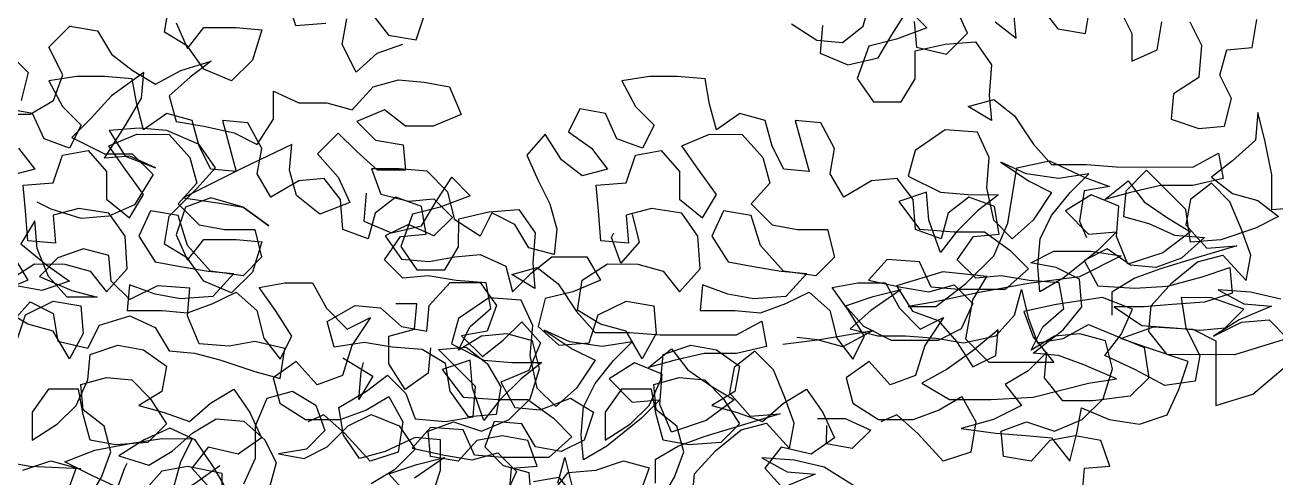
# Model space of a CAD drawing. Header units: inches. Extents: x 350994 to 353538, y 1581369 to 1583842.
# Drawn here: x 351496.306 to 351497.186, y 1583582.415 to 1583582.733 of the extents above; entities that cross this region are included whole.
import ezdxf

# ---------------------------------------------------------------- set-up
doc = ezdxf.new("R2010")
doc.units = ezdxf.units.IN
doc.header["$MEASUREMENT"] = 0
doc.linetypes.add('1', pattern=[0])
doc.layers.add('FOREST', color=96, linetype='Continuous')
doc.layers.add('TREE', color=81, linetype='1')

# ---------------------------------------------------------------- blocks, each defined once
blk = doc.blocks.new('TREE_4')
at = {"color": 94}
for points in [[(400, 8118), (414.4, 8086.1), (434.7, 8112.2), (475.2, 8112.1), (507, 8109.2), (495.4, 8071.6), (469.3, 8045.6), (434.7, 8060.1), (414.4, 8089), (385.6, 8106.4), (391.4, 8141.1)], [(194.6, 7743.8), (217.8, 7769.8), (246.7, 7755.3), (252.4, 7720.6), (290, 7711.9), (304.5, 7740.8), (342.1, 7752.3), (373.9, 7737.8), (391.2, 7708.9), (423, 7706), (454.8, 7697.3), (498.2, 7682.8), (530, 7674.1), (535.8, 7711.7), (498.2, 7720.4), (466.4, 7714.6), (428.8, 7717.6), (414.4, 7752.3), (417.3, 7787), (376.8, 7789.9), (342.1, 7772.6), (319, 7795.7), (316.1, 7827.5), (284.4, 7836.2), (252.5, 7824.7), (229.4, 7801.6), (269.8, 7784.2), (301.6, 7775.5), (264.1, 7775.5), (240.9, 7801.6), (226.5, 7836.3), (223.7, 7871), (206.3, 7842.1), (238.1, 7816), (267, 7795.8), (232.3, 7784.2), (200.5, 7790)], [(186.3, 8085), (215.2, 8056), (206.5, 8021.3)], [(174.6, 8004), (218, 8004), (246.9, 8021.3), (258.5, 8053.1), (241.2, 8087.8), (267.3, 8113.8), (301.9, 8108), (319.3, 8079.1), (345.3, 8058.8), (374.2, 8041.4), (406, 8058.7), (443.6, 8070.3), (417.5, 8050.1), (391.5, 8027), (400.1, 7995.1), (434.8, 7989.3), (472.4, 7980.6), (501.3, 7966.1), (521.6, 7997.9), (521.6, 8032.6), (553.4, 8018.1), (588.1, 8018.1), (619.9, 8009.4), (645.9, 8038.3), (677.8, 8046.9), (709.6, 8044), (741.4, 8038.2), (755.8, 8003.5), (721.1, 7989.1), (686.4, 7989.1), (660.4, 8009.4), (625.7, 7994.9), (648.8, 7971.8), (683.5, 7966), (686.3, 7934.2), (651.6, 7934.2), (625.6, 7957.4), (602.5, 7980.5), (576.5, 7954.5), (602.5, 7925.6), (616.9, 7893.7), (579.3, 7879.3), (550.4, 7902.5), (541.8, 7934.3), (544.7, 7966.1), (483.9, 7937.2), (408.7, 7899.7), (449.2, 7893.9), (483.9, 7888.1), (515.7, 7864.9), (483.9, 7888.1), (443.4, 7899.7), (411.6, 7888.2), (400, 7853.5), (414.4, 7821.7), (434.7, 7847.7), (475.2, 7847.6), (507, 7844.7), (495.4, 7807.1), (469.3, 7781.1), (434.7, 7795.6), (414.4, 7824.5), (385.6, 7841.9), (391.4, 7876.6), (426.1, 7911.3), (449.2, 7937.3), (429, 7966.2), (388.6, 7983.6), (353.9, 7986.5), (316.3, 7983.7), (336.5, 7951.8), (374.1, 7937.3), (342.3, 7951.8), (310.5, 7949), (336.5, 7989.4), (356.8, 8024.1), (359.7, 8055.9), (319.2, 8027), (293.2, 7998.1), (270, 7975), (310.5, 7954.7), (345.2, 7954.7), (371.2, 7928.7), (348, 7891.1), (316.2, 7876.7), (281.5, 7873.8), (243.9, 7885.4), (226.6, 7894.1)], [(1207.1, 8114.9), (1204.1, 8080.2), (1238.8, 8065.7), (1276.4, 8074.4), (1293.8, 8103.3), (1314.1, 8135.1), (1337.2, 8111.9), (1299.6, 8097.5), (1264.9, 8088.8), (1250.4, 8048.4), (1270.6, 8019.4), (1305.3, 8019.4), (1322.6, 8048.3), (1322.7, 8083), (1360.3, 8091.6), (1397.9, 8094.5), (1418.1, 8065.6), (1415.1, 8028), (1418, 7996.2), (1389.1, 8013.6), (1420.9, 8022.2), (1446.9, 8001.9), (1470, 7967.2), (1493.1, 7941.2), (1536.5, 7941.1), (1574.1, 7938.2), (1669.5, 7938.1), (1701.3, 7955.4), (1707.1, 7923.6), (1669.5, 7915), (1629, 7915), (1591.4, 7906.4), (1559.6, 7897.7), (1588.5, 7920.8), (1608.7, 7894.8), (1637.6, 7874.5), (1666.5, 7857.2), (1631.8, 7831.2), (1588.4, 7816.8), (1574, 7851.5), (1576.9, 7889.1), (1542.3, 7903.5), (1510.4, 7883.3), (1539.3, 7854.4), (1574, 7857.3), (1550.9, 7834.1), (1507.5, 7799.5), (1478.5, 7782.2), (1475.7, 7814), (1478.6, 7848.7), (1493.1, 7877.6), (1516.2, 7906.5), (1539.4, 7929.6), (1501.8, 7923.8), (1461.3, 7929.6), (1429.5, 7944.1), (1464.2, 7921), (1493.1, 7906.5), (1469.9, 7871.8), (1443.9, 7848.7), (1420.8, 7871.8), (1412.2, 7912.3), (1415.1, 7949.9), (1400.7, 7981.7), (1360.2, 7984.7), (1322.6, 7958.7), (1313.9, 7926.9), (1354.3, 7906.6), (1389, 7903.7), (1426.6, 7903.6), (1400.6, 7883.4), (1374.5, 7857.4), (1354.3, 7831.4), (1339.8, 7871.9), (1337, 7906.6), (1302.3, 7895.1), (1328.3, 7860.4), (1371.6, 7857.4), (1409.2, 7857.4), (1441, 7834.2), (1464.1, 7811.1), (1435.2, 7785.1), (1377.3, 7785.1), (1342.6, 7788.1), (1328.2, 7819.9), (1287.7, 7822.8), (1264.6, 7796.8), (1305.1, 7788.1), (1339.8, 7782.3), (1371.6, 7790.9), (1394.7, 7767.8), (1380.2, 7736), (1351.3, 7721.6), (1293.4, 7721.6), (1258.8, 7739), (1235.6, 7765), (1270.4, 7776.6), (1305.1, 7785.2), (1267.4, 7759.2), (1241.4, 7736.1), (1276.1, 7727.4), (1310.8, 7727.4), (1348.4, 7724.5), (1383.1, 7718.6), (1423.5, 7727.3), (1446.7, 7753.3), (1455.4, 7785.1), (1464, 7750.4), (1475.6, 7718.6), (1507.4, 7724.3), (1539.2, 7741.6), (1608.6, 7712.7), (1614.3, 7675.1), (1591.2, 7652), (1544.9, 7646.2), (1507.3, 7646.2), (1484.2, 7675.2), (1487.1, 7707), (1464, 7683.9), (1435.1, 7666.6), (1455.3, 7640.5), (1420.6, 7623.2), (1380.1, 7611.7), (1423.4, 7605.8), (1461, 7602.9), (1492.8, 7600), (1515.9, 7571.1), (1524.6, 7605.8), (1530.4, 7637.6), (1565.1, 7623.1), (1602.7, 7617.2), (1637.4, 7628.8), (1651.9, 7660.6), (1663.5, 7695.3), (1611.5, 7712.7), (1579.7, 7724.2), (1620.2, 7738.7), (1669.3, 7735.7), (1698.2, 7721.2), (1698.1, 7640.3), (1744.4, 7654.7), (1782, 7686.5)], [(1779.2, 7773.2), (1741.6, 7781.9), (1701.2, 7784.9), (1733, 7767.5), (1767.6, 7764.6), (1727.2, 7747.2), (1695.3, 7727), (1730, 7744.3), (1764.7, 7747.2), (1787.8, 7724.1), (1721.3, 7703.9), (1637.5, 7704), (1614.4, 7732.9), (1617.3, 7764.7), (1643.3, 7793.6), (1675.2, 7819.6), (1707, 7828.2), (1735.9, 7796.4), (1741.7, 7828.2), (1730.1, 7860), (1715.7, 7894.7), (1692.6, 7917.9), (1666.6, 7897.6), (1660.8, 7865.8), (1686.8, 7836.9), (1724.3, 7839.8), (1675.2, 7825.4), (1628.9, 7810.9), (1597.1, 7799.4), (1568.2, 7782.1), (1568.1, 7753.2)], [(637.2, 7905.3), (634.2, 7870.6), (668.9, 7856.1), (706.5, 7864.8), (723.9, 7893.7), (744.1, 7925.4), (767.3, 7902.3), (729.7, 7887.9), (695, 7879.2), (680.5, 7838.8), (700.7, 7809.8), (735.4, 7809.8), (752.7, 7838.7), (752.8, 7873.4), (790.4, 7882), (828, 7884.9), (848.2, 7856), (845.2, 7818.4), (848.1, 7786.6), (819.2, 7803.9), (851, 7812.6), (877, 7792.3), (900.1, 7757.6), (923.2, 7731.6), (966.6, 7731.5), (1004.2, 7728.6), (1099.6, 7728.5), (1131.4, 7745.8), (1137.2, 7714), (1099.6, 7705.4), (1059.1, 7705.4), (1021.5, 7696.8), (989.7, 7688.1), (1018.6, 7711.2), (1038.8, 7685.2), (1067.7, 7664.9), (1096.6, 7647.5), (1061.9, 7621.6), (1018.5, 7607.1), (1004.1, 7641.9), (1007, 7679.4), (972.3, 7693.9), (940.5, 7673.7), (969.4, 7644.8), (1004.1, 7647.6), (981, 7624.5), (937.6, 7589.9), (908.6, 7572.5), (905.8, 7604.4), (908.7, 7639), (923.2, 7667.9), (946.3, 7696.8), (969.5, 7719.9), (931.9, 7714.2), (891.4, 7720), (859.6, 7734.5), (894.3, 7711.3), (923.2, 7696.9), (900, 7662.2), (874, 7639.1), (850.9, 7662.2), (842.2, 7702.7), (845.2, 7740.3), (830.7, 7772.1), (790.3, 7775), (752.7, 7749.1), (744, 7717.3), (784.4, 7697), (819.1, 7694.1), (856.7, 7694), (830.7, 7673.8), (804.6, 7647.8), (784.3, 7621.8), (769.9, 7662.3), (767.1, 7697), (732.4, 7685.5), (758.4, 7650.8), (801.7, 7647.8), (839.3, 7647.8), (871.1, 7624.6), (894.2, 7601.5), (865.3, 7575.5), (807.4, 7575.5), (772.7, 7578.5), (758.3, 7610.3), (717.8, 7613.2), (694.7, 7587.2), (735.2, 7578.5), (769.8, 7572.7), (801.7, 7581.3), (824.8, 7558.2), (810.3, 7526.4)], [(688.9, 7529.4), (665.7, 7555.4), (700.5, 7567), (735.2, 7575.6), (697.5, 7549.6)], [(876.8, 7543.7), (885.5, 7575.5), (894.1, 7540.8)], [(1255.6, 7534.6), (1209.3, 7563.6), (1171.7, 7572.3), (1131.3, 7575.2), (1163.1, 7557.9), (1197.7, 7554.9), (1157.3, 7537.6)], [(1044.5, 7523.3), (1047.4, 7555.1), (1073.4, 7584), (1105.3, 7610), (1137.1, 7618.6), (1166, 7586.8), (1171.8, 7618.6), (1160.2, 7650.4), (1145.8, 7685.1), (1122.7, 7708.2), (1096.7, 7688), (1090.9, 7656.2), (1116.9, 7627.3), (1154.4, 7630.1), (1105.3, 7615.7), (1059, 7601.3), (1027.2, 7589.8), (998.3, 7572.5), (998.2, 7543.6)], [(969.6, 7879), (978.3, 7844.3), (955.1, 7818.3), (943.6, 7850.1), (946.5, 7855.9)], [(1157.4, 7716.9), (1200.8, 7722.6), (1270.2, 7734.1), (1232.6, 7713.9), (1200.8, 7722.6), (1174.8, 7725.5)], [(608.1, 7700), (645.6, 7676.9), (628.2, 7648), (631.2, 7682.7), (634.1, 7694.2)], [(1200.7, 7624.3), (1235.4, 7624.3), (1267.2, 7609.8), (1244, 7586.7), (1212.2, 7592.5), (1212.3, 7615.6)], [(281.2, 7561.6), (217.6, 7564.5), (185.8, 7570.3)], [(339, 7532.6), (295.7, 7552.9), (261, 7570.2), (298.6, 7584.7), (344.8, 7593.3), (382.4, 7599.1), (420, 7599), (405.5, 7570.1), (396.8, 7538.3)], [(457.5, 7518), (457.6, 7555.6), (414.2, 7564.3), (382.4, 7558.6), (359.2, 7532.6)], [(1490.8, 6476.1), (1458.9, 6464.5), (1432.9, 6441.4), (1415.6, 6476.1), (1421.4, 6507.9)], [(1453.2, 6513.7), (1473.4, 6487.6), (1508.1, 6481.8), (1519.7, 6516.5)], [(1395.4, 6502.2), (1357.8, 6499.3), (1346.2, 6536.9)], [(1976.5, 6501.6), (2008.3, 6481.4), (2040.1, 6478.5), (2066.1, 6498.7), (2074.8, 6530.5)], [(2129.8, 6504.4), (2132.6, 6472.6), (2170.2, 6463.9), (2196.2, 6489.9), (2181.8, 6521.7)], [(2231, 6504.3), (2257, 6484), (2254.1, 6515.8)], [(2288.8, 6521.6), (2309, 6495.6), (2343.7, 6489.7), (2349.5, 6524.4)], [(2387.1, 6518.6), (2401.5, 6489.7), (2401.5, 6455), (2433.3, 6469.4), (2439.1, 6504.1)], [(2473.8, 6504.1), (2488.3, 6475.2), (2485.3, 6434.7), (2453.5, 6414.5), (2450.6, 6382.7), (2485.3, 6371.1), (2517.1, 6373.9), (2525.8, 6408.6), (2511.4, 6437.5), (2520.1, 6469.3), (2551.9, 6472.2), (2557.7, 6506.9)], [(1017, 5944.6), (1051.7, 5956.2), (1083.5, 5947.5), (1071.9, 5915.7)], [(1097.9, 5907), (1115.3, 5935.9), (1126.9, 5967.7), (1118.3, 5999.5), (1092.3, 6019.8), (1089.4, 6051.6), (1121.2, 6060.2), (1153, 6057.3), (1176.1, 6034.1), (1196.3, 6002.3), (1173.2, 5979.2), (1132.7, 5976.3), (1100.9, 5982.2), (1092.2, 6014), (1086.5, 6045.8), (1048.9, 6045.8), (1028.6, 6016.9), (1028.6, 5982.2), (1060.4, 6002.4), (1083.6, 6025.5), (1098.1, 6057.3), (1101, 6089.1), (1135.7, 6100.7), (1167.5, 6094.9), (1196.4, 6074.6), (1190.6, 6042.8), (1161.6, 6025.5), (1193.4, 6016.8), (1225.2, 6005.2), (1251.3, 6028.3), (1280.2, 6045.6), (1300.4, 6016.7), (1314.9, 5984.9), (1285.9, 5964.6), (1248.3, 5973.3), (1228.1, 5947.3), (1251.2, 5921.3)], [(1624.2, 5912.3), (1627.1, 5947), (1658.9, 5949.8), (1647.3, 5981.7), (1615.5, 5987.5), (1583.7, 5981.7), (1560.6, 5955.7), (1525.9, 5961.5), (1523, 5993.3), (1554.8, 6004.9), (1589.5, 5993.3), (1624.2, 6007.7), (1650.3, 6033.7), (1661.9, 6071.3), (1653.2, 6106), (1621.4, 6114.7), (1589.6, 6111.8), (1560.7, 6094.5), (1575.2, 6123.4), (1601.2, 6146.5), (1595.5, 6178.3), (1557.9, 6181.2), (1523.2, 6187.1), (1491.4, 6184.2), (1468.3, 6207.3), (1488.6, 6236.2), (1520.4, 6239.1), (1514.6, 6273.8), (1482.8, 6285.4), (1456.8, 6265.2), (1448.1, 6233.4), (1416.3, 6245), (1413.4, 6282.6), (1393.2, 6308.6), (1361.4, 6305.7), (1326.7, 6285.5), (1309.4, 6314.5), (1315.2, 6346.3), (1297.9, 6378.1), (1266.1, 6381), (1283.4, 6317.4), (1251.5, 6320.3), (1237.1, 6349.2), (1228.5, 6381), (1196.7, 6389.7), (1167.7, 6369.5), (1159.1, 6401.3), (1153.3, 6433.2), (1118.7, 6436.1), (1084, 6436.1), (1049.3, 6430.4), (1066.6, 6398.5), (1089.7, 6375.4), (1075.2, 6346.5), (1043.4, 6358.1), (1029, 6389.9), (997.2, 6395.7)], [(1011.6, 6346.5), (1031.8, 6320.5), (1000, 6311.9)], [(1005.7, 6210.7), (1023, 6181.7), (988.3, 6167.3)], [(1008.5, 6103.7), (1020.1, 6138.4), (1054.8, 6155.7), (1089.5, 6149.9), (1092.3, 6115.2), (1075, 6083.4), (1054.8, 6118.1), (1023, 6126.8), (994.1, 6144.2)], [(999.9, 6181.7), (1031.7, 6202), (1069.3, 6201.9), (1101.1, 6193.2), (1121.3, 6167.2), (1147.3, 6196.1), (1144.5, 6236.6), (1124.3, 6265.5), (1086.7, 6271.3), (1054.9, 6262.7), (1057.7, 6228), (1023.1, 6230.9), (1020.2, 6268.5), (1017.3, 6300.3), (1054.9, 6303.1), (1066.5, 6337.8), (1098.3, 6343.6), (1121.4, 6317.5), (1121.4, 6282.8), (1150.3, 6259.7), (1167.7, 6288.6), (1144.6, 6320.4), (1124.4, 6349.3), (1159.1, 6363.8), (1199.5, 6363.7), (1225.5, 6334.8), (1234.2, 6303), (1211, 6277), (1237, 6250.9), (1268.8, 6245.1), (1306.4, 6245.1), (1315.1, 6210.4), (1291.9, 6187.3), (1251.4, 6193.1), (1222.5, 6224.9), (1211, 6262.5), (1176.3, 6268.3), (1161.8, 6236.5), (1182.1, 6204.7), (1213.9, 6198.9), (1248.5, 6193.1), (1280.3, 6190.2), (1254.3, 6161.3), (1213.8, 6158.4), (1182, 6164.2), (1150.2, 6175.8), (1147.3, 6144), (1190.7, 6144), (1222.5, 6141.1), (1254.3, 6152.6), (1283.2, 6167), (1309.2, 6143.9), (1317.9, 6109.2), (1338.1, 6083.1), (1352.6, 6112), (1332.3, 6143.9), (1312.1, 6172.8), (1343.9, 6178.5), (1378.6, 6178.5), (1396, 6146.7), (1422, 6120.6), (1450.9, 6135.1), (1427.7, 6100.4), (1416.1, 6062.8), (1384.3, 6051.3), (1358.3, 6080.2), (1329.4, 6060), (1338, 6028.2), (1369.8, 6007.9), (1413.2, 6007.9), (1445, 6019.4), (1473.9, 6036.7), (1491.2, 6004.9), (1485.4, 5967.3), (1450.7, 5955.8), (1418.9, 5990.5), (1392.9, 6013.7), (1372.7, 6005)], [(1272.6, 5919), (1255.3, 5948), (1232.2, 5982.7), (1200.4, 5997.2), (1168.6, 5982.7), (1136.7, 5962.5), (1174.3, 5950.9), (1203.2, 5968.3), (1229.3, 5991.4), (1258.2, 6008.7), (1292.9, 6005.8), (1318.9, 5982.6), (1333.3, 5953.7), (1324.6, 5921.9)], [(1292.8, 5927.7), (1307.3, 5959.5), (1307.4, 6000), (1321.8, 6034.7), (1353.7, 6043.3), (1382.6, 6025.9), (1394.1, 5994.1), (1370.9, 5971), (1336.2, 5965.2), (1368, 5959.4), (1397, 5973.9), (1423, 5999.9), (1451.9, 6014.3), (1486.6, 5999.8), (1506.8, 5970.9), (1480.8, 5944.9), (1451.9, 5927.6)], [(1527, 5910.1), (1538.6, 5944.8), (1538.6, 5982.4), (1506.8, 5985.3), (1469.2, 5968), (1437.4, 5959.4), (1417.2, 5988.3), (1411.5, 6023), (1446.2, 6043.2), (1472.2, 6063.4), (1495.3, 6040.3), (1506.9, 6008.5), (1544.5, 6005.5), (1579.2, 6011.3), (1582.1, 6048.9), (1535.9, 6095.2), (1570.6, 6098), (1596.6, 6077.8), (1613.9, 6048.8), (1608.1, 6014.2), (1573.4, 6011.3), (1550.3, 6043.1), (1544.5, 6077.8), (1515.6, 6095.2), (1478, 6098.1), (1443.3, 6103.9), (1405.8, 6098.2), (1397.1, 6130), (1431.8, 6150.2), (1463.6, 6147.3), (1489.6, 6124.1), (1521.4, 6118.3), (1524.3, 6150.1), (1550.4, 6179), (1588, 6179), (1608.2, 6150), (1596.6, 6118.2), (1564.8, 6112.5), (1590.8, 6086.4), (1616.8, 6106.7), (1640, 6129.8), (1663.1, 6103.7), (1648.6, 6069), (1613.9, 6054.6), (1631.2, 6022.8), (1663, 6019.9), (1700.6, 6034.3), (1729.5, 6016.9), (1717.9, 5982.2), (1689, 5967.8), (1657.2, 5973.6), (1639.9, 6002.6), (1605.2, 6005.5), (1593.6, 5973.7), (1616.7, 5950.5), (1648.5, 5941.8), (1651.3, 5910)], [(1654.3, 5930.3), (1686.1, 5936), (1706.3, 5910)], [(1677.4, 5915.8), (1697.6, 5941.8), (1732.3, 5944.6), (1767, 5956.2), (1798.8, 5947.5), (1787.2, 5915.7)], [(1813.3, 5907), (1830.6, 5935.9), (1842.2, 5967.7), (1833.6, 5999.5), (1807.6, 6019.8), (1804.7, 6051.6), (1836.5, 6060.2), (1868.3, 6057.3), (1891.4, 6034.1), (1911.6, 6002.3), (1888.5, 5979.2), (1848, 5976.3), (1816.2, 5982.2), (1807.6, 6014), (1801.8, 6045.8), (1764.2, 6045.8), (1744, 6016.9), (1743.9, 5982.2), (1775.8, 6002.4), (1798.9, 6025.5), (1813.4, 6057.3), (1816.3, 6089.1), (1851, 6100.7), (1882.8, 6094.9), (1911.7, 6074.6), (1905.9, 6042.8), (1877, 6025.5), (1908.8, 6016.8), (1940.6, 6005.2), (1966.6, 6028.3), (1995.5, 6045.6), (2015.7, 6016.7), (2030.2, 5984.9), (2001.2, 5964.6), (1963.7, 5973.3), (1943.4, 5947.3), (1966.5, 5921.3)], [(2339.5, 5912.3), (2342.4, 5947), (2374.2, 5949.8), (2362.7, 5981.7), (2330.9, 5987.5), (2299.1, 5981.7), (2275.9, 5955.7), (2241.2, 5961.5), (2238.4, 5993.3), (2270.2, 6004.9), (2304.9, 5993.3), (2339.6, 6007.7), (2365.6, 6033.7), (2377.2, 6071.3), (2368.6, 6106), (2336.8, 6114.7), (2305, 6111.8), (2276, 6094.5), (2290.5, 6123.4), (2316.6, 6146.5), (2310.8, 6178.3), (2273.2, 6181.2), (2238.5, 6187.1), (2206.7, 6184.2), (2183.6, 6207.3), (2203.9, 6236.2), (2235.7, 6239.1), (2229.9, 6273.8), (2198.1, 6285.4), (2172.1, 6265.2), (2163.4, 6233.4), (2131.6, 6245), (2128.7, 6282.6), (2108.5, 6308.6), (2076.7, 6305.7), (2042, 6285.5), (2024.7, 6314.5), (2030.5, 6346.3), (2013.2, 6378.1), (1981.4, 6381), (1998.7, 6317.4), (1966.9, 6320.3), (1952.4, 6349.2), (1943.8, 6381), (1912, 6389.7), (1883.1, 6369.5), (1874.4, 6401.3), (1868.7, 6433.2), (1834, 6436.1), (1799.3, 6436.1), (1764.6, 6430.4), (1781.9, 6398.5), (1805, 6375.4), (1790.5, 6346.5), (1758.7, 6358.1), (1744.3, 6389.9), (1712.5, 6395.7), (1698, 6366.8), (1726.9, 6346.5), (1747.1, 6320.5), (1715.3, 6311.9), (1689.3, 6332.1), (1669.1, 6363.9), (1646, 6337.9), (1660.4, 6306.1), (1674.8, 6277.2), (1683.5, 6245.4), (1680.5, 6213.6), (1648.7, 6222.3), (1631.4, 6251.2), (1602.5, 6265.7), (1588, 6236.8), (1556.2, 6257.1), (1547.6, 6291.8), (1521.6, 6317.8), (1486.9, 6320.7), (1452.2, 6320.8), (1463.8, 6289), (1498.4, 6280.3), (1530.2, 6283.1), (1553.4, 6260), (1530.2, 6236.9), (1498.4, 6251.3), (1469.5, 6236.9), (1489.7, 6208), (1524.4, 6205.1), (1556.2, 6210.8), (1588, 6213.7), (1619.8, 6199.2), (1628.4, 6167.4), (1651.6, 6190.5), (1677.6, 6210.7), (1721, 6210.7), (1738.3, 6181.7), (1703.6, 6167.3), (1668.9, 6158.7), (1660.2, 6124), (1686.2, 6100.8), (1723.8, 6103.7), (1735.4, 6138.4), (1770.1, 6155.7), (1804.8, 6149.9), (1807.7, 6115.2), (1790.3, 6083.4), (1770.1, 6118.1), (1738.3, 6126.8), (1709.4, 6144.2), (1715.2, 6181.7), (1747, 6202), (1784.6, 6201.9), (1816.4, 6193.2), (1836.6, 6167.2), (1862.7, 6196.1), (1859.8, 6236.6), (1839.6, 6265.5), (1802, 6271.3), (1770.2, 6262.7), (1773.1, 6228), (1738.4, 6230.9), (1735.5, 6268.5), (1732.7, 6300.3), (1770.2, 6303.1), (1781.8, 6337.8), (1813.7, 6343.6), (1836.8, 6317.5), (1836.7, 6282.8), (1865.6, 6259.7), (1883, 6288.6), (1859.9, 6320.4), (1839.7, 6349.3), (1874.4, 6363.8), (1914.9, 6363.7), (1940.9, 6334.8), (1949.5, 6303), (1926.4, 6277), (1952.3, 6250.9), (1984.1, 6245.1), (2021.7, 6245.1), (2030.4, 6210.4), (2007.2, 6187.3), (1966.8, 6193.1), (1937.9, 6224.9), (1926.3, 6262.5), (1891.6, 6268.3), (1877.2, 6236.5), (1897.4, 6204.7), (1929.2, 6198.9), (1963.9, 6193.1), (1995.7, 6190.2), (1969.6, 6161.3), (1929.1, 6158.4), (1897.3, 6164.2), (1865.5, 6175.8), (1862.6, 6144), (1906, 6144), (1937.8, 6141.1), (1969.6, 6152.6), (1998.5, 6167), (2024.5, 6143.9), (2033.2, 6109.2), (2053.4, 6083.1), (2067.9, 6112), (2047.7, 6143.9), (2027.5, 6172.8), (2059.3, 6178.5), (2094, 6178.5), (2111.3, 6146.7), (2137.3, 6120.6), (2166.2, 6135.1), (2143, 6100.4), (2131.4, 6062.8), (2099.6, 6051.3), (2073.6, 6080.2), (2044.7, 6060), (2053.3, 6028.2), (2085.1, 6007.9), (2128.5, 6007.9), (2160.3, 6019.4), (2189.2, 6036.7), (2206.6, 6004.9), (2200.7, 5967.3), (2166, 5955.8), (2134.3, 5990.5), (2108.3, 6013.7), (2088, 6005)], [(1526, 6097.4), (1523.1, 6065.6), (1494.2, 6045.4), (1474, 6077.2), (1474, 6111.9), (1505.8, 6120.6), (1508.7, 6152.4), (1482.7, 6152.4)], [(1019.5, 5525.4), (1028.2, 5557.2), (1034.1, 5626.6), (1039.9, 5658.4), (1048.6, 5690.2), (1057.3, 5724.9), (1071.8, 5759.6), (1100.7, 5817.4), (1112.3, 5849.1), (1121, 5880.9), (1132.6, 5915.6), (1144.2, 5947.4), (1147.1, 5953.2)], [(1262.8, 5950.2), (1230.9, 5927.1), (1196.2, 5912.7), (1164.4, 5895.4), (1100.8, 5863.6)], [(-1104.4, 4657.5), (-1142, 4654.6), (-1142, 4698), (-1150.6, 4741.4), (-1159.2, 4776.1), (-1162.2, 4741.4), (-1191.1, 4715.4), (-1217.1, 4695.2), (-1191.1, 4674.9), (-1159.3, 4666.2), (-1133.3, 4646), (-1162.3, 4631.5), (-1205.6, 4617.1), (-1243.2, 4614.2), (-1249, 4654.7), (-1298.1, 4703.9), (-1324.1, 4677.9), (-1327.1, 4646.1), (-1295.3, 4637.4), (-1263.5, 4622.9), (-1225.9, 4620), (-1254.8, 4594), (-1286.6, 4582.5), (-1318.4, 4585.4), (-1347.3, 4605.7), (-1376.3, 4591.2), (-1358.9, 4559.4), (-1312.7, 4556.5), (-1272.2, 4559.3), (-1228.8, 4570.9), (-1194.1, 4582.4), (-1191.3, 4550.6), (-1226, 4539.1), (-1266.4, 4536.2), (-1301.1, 4533.3), (-1338.7, 4533.4), (-1304, 4510.2), (-1263.6, 4507.3), (-1231.8, 4504.4), (-1200, 4507.2), (-1176.8, 4530.3), (-1217.3, 4544.8), (-1254.9, 4544.9), (-1249.1, 4507.3), (-1231.8, 4472.6), (-1237.6, 4440.8), (-1275.2, 4435), (-1312.8, 4455.3), (-1350.3, 4472.7), (-1330.1, 4498.7), (-1315.6, 4530.5), (-1353.2, 4545), (-1411, 4536.3), (-1451.5, 4527.7), (-1440, 4495.9), (-1414, 4464.1), (-1494.9, 4464.1), (-1523.8, 4493.1), (-1515.1, 4542.2), (-1497.7, 4571.1), (-1552.6, 4576.9), (-1610.5, 4559.6), (-1590.3, 4527.8), (-1558.5, 4516.2), (-1535.4, 4490.2), (-1515.2, 4458.4), (-1486.2, 4472.8), (-1483.3, 4504.6), (-1515.1, 4478.6), (-1547, 4455.5), (-1578.8, 4438.2), (-1544.1, 4417.9), (-1492.1, 4417.9), (-1440, 4420.7), (-1370.6, 4438), (-1335.9, 4443.7), (-1376.4, 4461.1), (-1408.2, 4472.7), (-1440, 4475.6), (-1402.4, 4504.5), (-1379.2, 4533.4), (-1382.1, 4568.1), (-1411, 4582.6), (-1442.8, 4588.4), (-1413.8, 4602.8), (-1367.6, 4602.8), (-1330, 4597), (-1382.1, 4571), (-1445.7, 4562.4), (-1509.3, 4550.9), (-1564.2, 4539.4), (-1596, 4533.6), (-1561.4, 4533.6), (-1523.7, 4562.5), (-1489, 4597.1), (-1471.6, 4637.6), (-1460, 4707), (-1419.5, 4715.6), (-1376.2, 4695.3), (-1344.4, 4683.7), (-1376.2, 4678), (-1382, 4640.4), (-1373.3, 4620.1)]]:
    blk.add_lwpolyline(points, dxfattribs=at)

msp = doc.modelspace()

# ---------------------------------------------------------------- hatches: boundary and pattern name
at = {"layer": 'FOREST', "lineweight": 5}
h = msp.add_hatch(dxfattribs=at)
h.set_pattern_fill('ANSI31', color=96, scale=50, style=0)
h.paths.add_polyline_path([(351604.92742, 1583347.98001), (351663.00361, 1583522.95042), (351611.87793, 1583545.35936), (351490.29156, 1583598.08515), (351436.56964, 1583404.46462), (351529.74504, 1583373.17051)])
h.paths.add_polyline_path([(351517.5086, 1583480.13966), (351575.36575, 1583480.13966), (351575.36575, 1583465.13966), (351517.5086, 1583465.13966)], flags=24)

# ---------------------------------------------------------------- block references
at = {"layer": 'TREE', "lineweight": 5, "xscale": 0.0005632341344607994, "yscale": 0.0005632341490127146, "zscale": 0.0005632341444477617}
for p in [(351497.82627, 1583579.98168), (351495.73209, 1583579.07199), (351496.18734, 1583578.16229)]:
    msp.add_blockref('TREE_4', p, dxfattribs=at)

doc.saveas('drawing.dxf')
